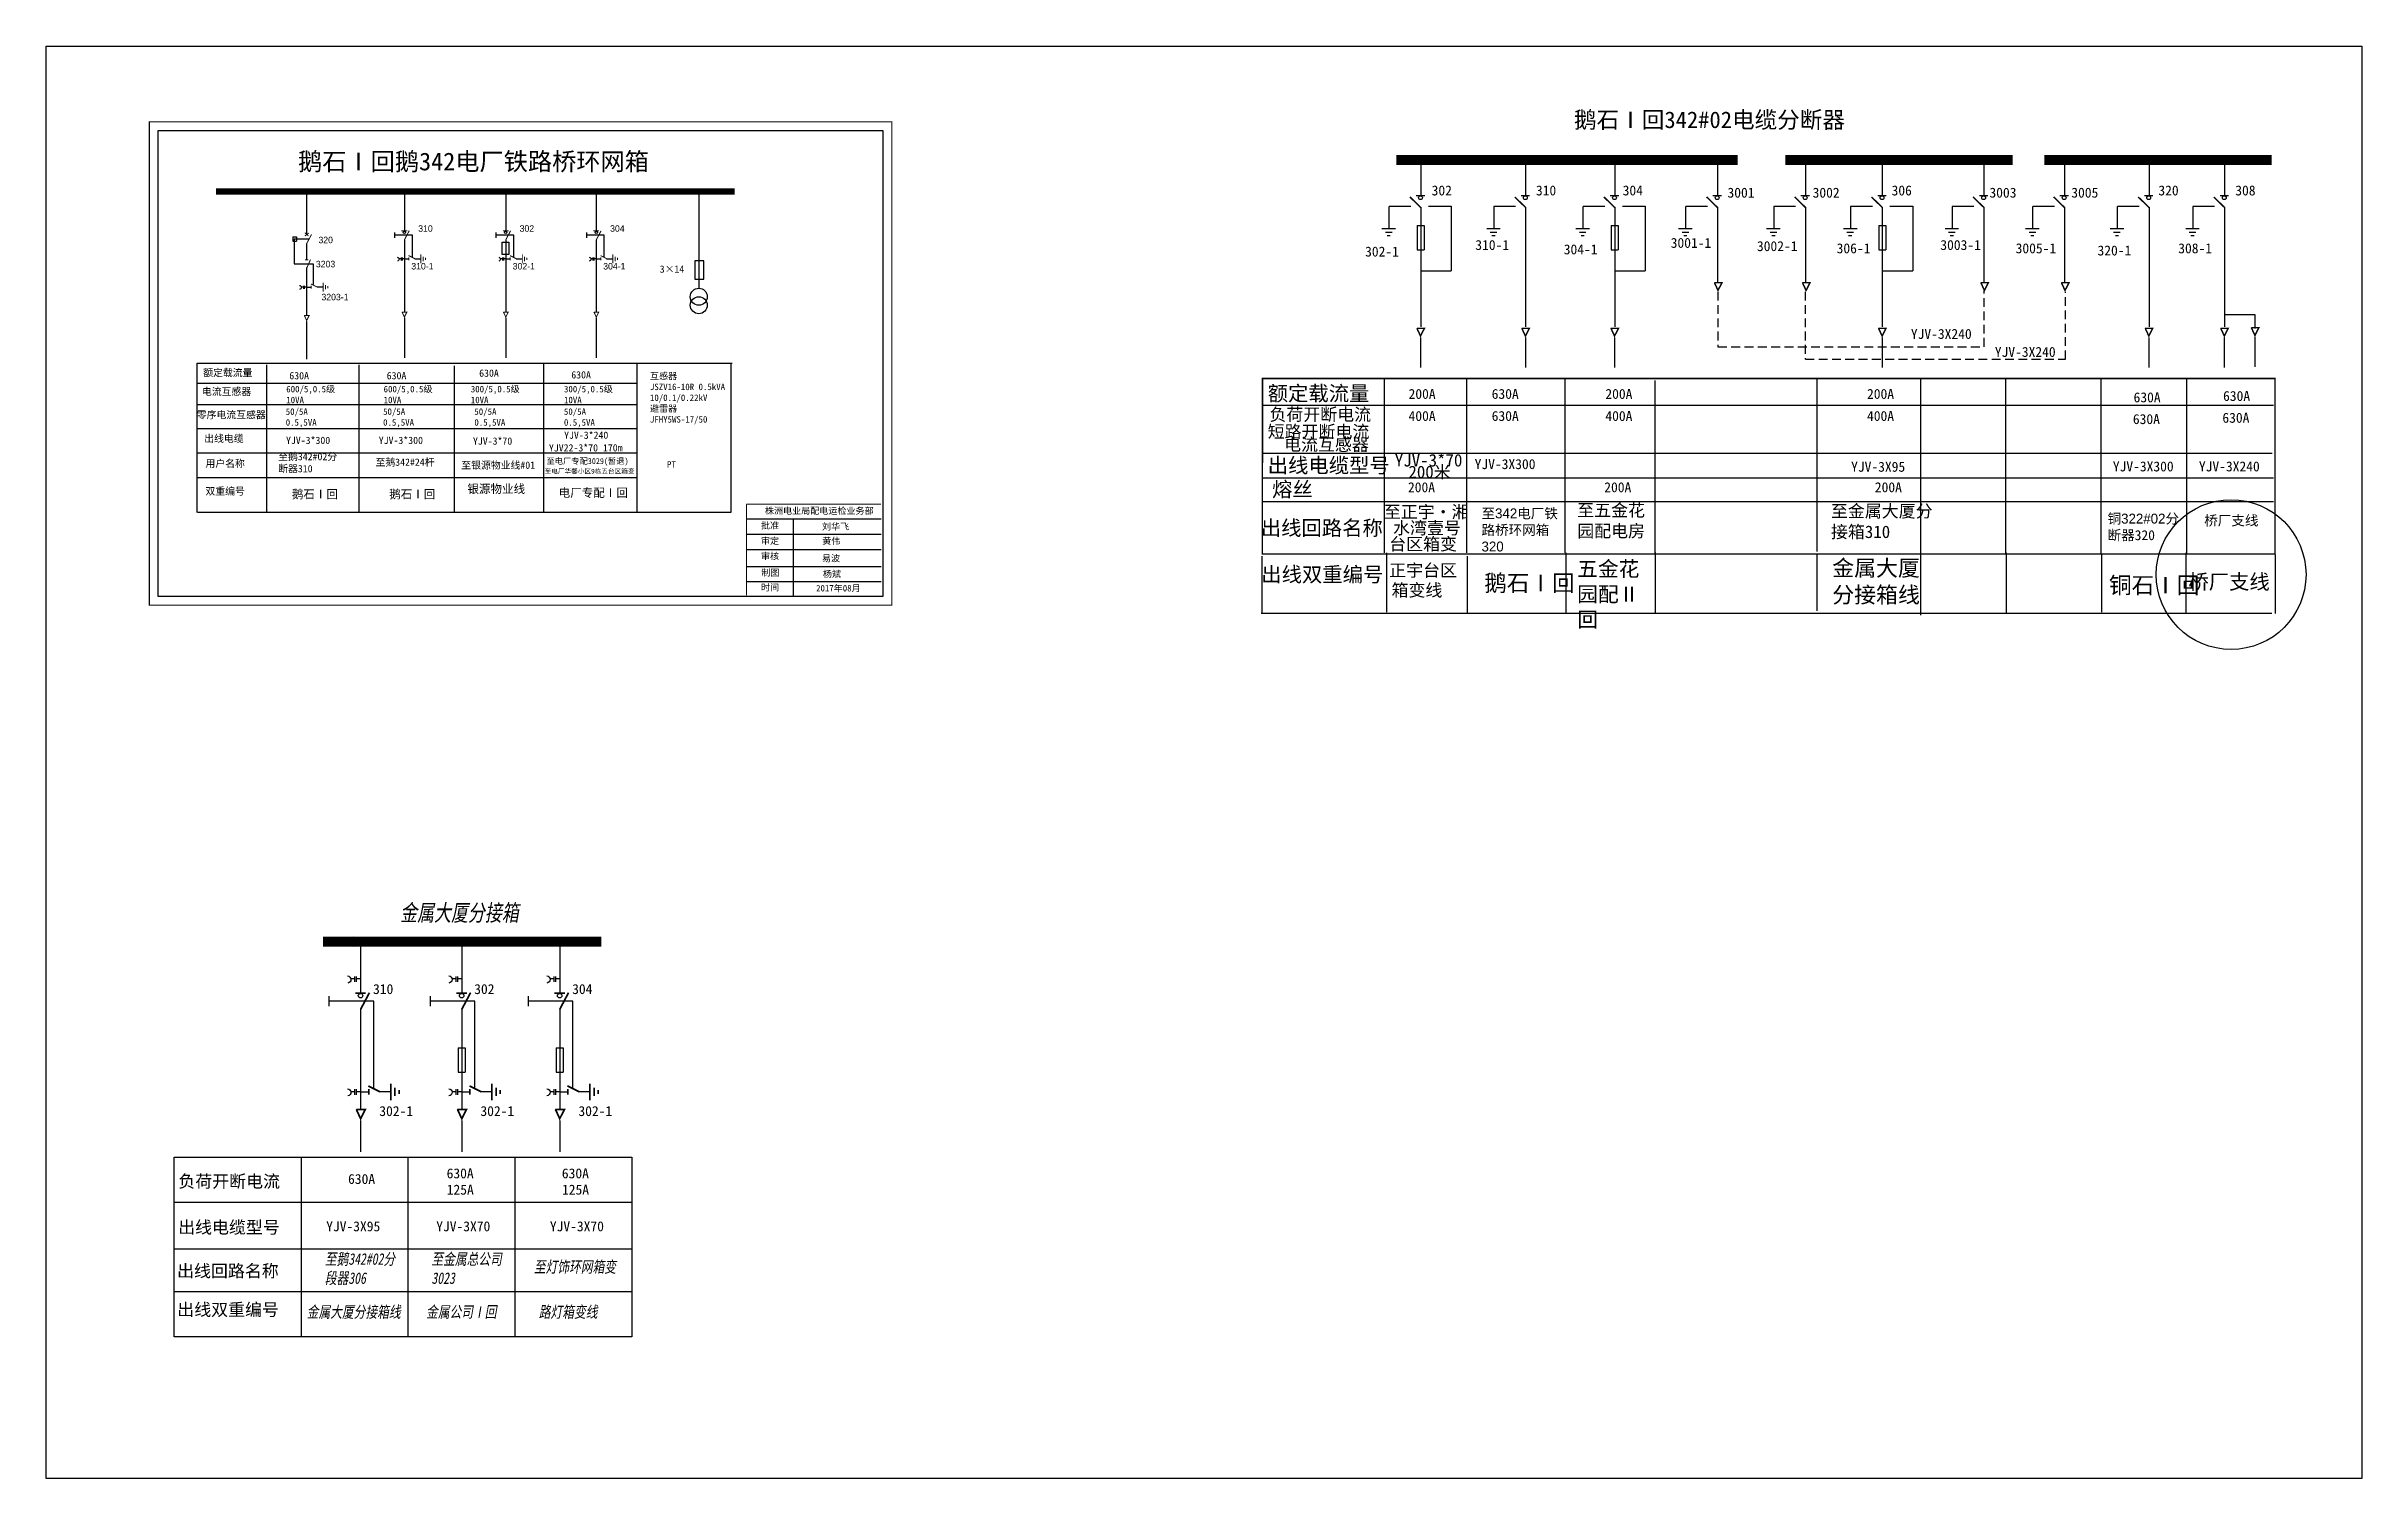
# Model space of a CAD drawing. Extents: x -40 to 351, y -260 to -17.
import ezdxf

# ---------------------------------------------------------------- set-up
doc = ezdxf.new("R2010")
doc.units = 0
doc.header["$LTSCALE"] = 5
for name, pattern in [('ACAD_ISO02W100', [15, 12, -3]), ('CENTER', [50.8, 31.75, -6.35, 6.35, -6.35]), ('DASHED', [0.45, 0.3, -0.15])]:
    doc.linetypes.add(name, pattern=pattern)
doc.layers.get('0').update_dxf_attribs({"linetype": 'CONTINUOUS'})
doc.layers.add('2', color=7, linetype='CONTINUOUS')
doc.styles.add('H1', font='')
doc.styles.add('HZ', font='', dxfattribs={"width": 0.75, "oblique": 9.998114})
doc.styles.add('hztxt_txtstyle_0.00_0_0', font='simkai.ttf')
doc.styles.add('hztxt_txtstyle_1.80_0_0', font='', dxfattribs={"height": 1.8, "bigfont": 'hztxt.shx'})
doc.styles.add('hztxt_txtstyle_2.70_0_0', font='simkai.ttf', dxfattribs={"height": 2.7})
doc.styles.get("Standard").update_dxf_attribs({"font": '', "width": 0.8})
doc.styles.add('字体', font='', dxfattribs={"height": 2.5})
doc.styles.get('H1').set_extended_font_data('SimSun')
doc.styles.get('HZ').set_extended_font_data('SimSun')
doc.styles.get('hztxt_txtstyle_1.80_0_0').set_extended_font_data('hztxt')
doc.styles.get('Standard').set_extended_font_data('楷体_GB2312')
doc.styles.get('字体').set_extended_font_data('SimSun')

# ---------------------------------------------------------------- blocks, each defined once
blk = doc.blocks.new('JD')
for points in [[(-2, 0.2), (-2, -0.2), (2, 0.2), (2, -0.2)], [(1, -1.2), (1, -0.8), (-1, -1.2), (-1, -0.8)], [(-0.5, -1.8), (-0.5, -2.2), (0.5, -1.8), (0.5, -2.2)]]:
    blk.add_trace(points)

msp = doc.modelspace()

# ---------------------------------------------------------------- linework, layer by layer
for p, q in [((192.36, -37.3), (192.36, -42.61)), ((210.08, -37.3), (210.08, -42.61)), ((225.15, -37.3), (225.15, -42.61)), ((242.51, -37.3), (242.51, -42.61)), ((257.4, -37.3), (257.4, -42.61)), ((270.38, -37.3), (270.38, -42.61)), ((287.55, -37.3), (287.55, -42.61)), ((301.17, -37.3), (301.17, -42.61)), ((315.47, -37.3), (315.47, -42.61)), ((328.24, -37.3), (328.24, -42.61)), ((187.01, -44.54), (190.67, -44.54)), ((192.36, -44.71), (192.36, -64.91)), ((193.65, -44.54), (197.51, -44.54)), ((197.51, -44.54), (197.51, -55.46)), ((204.73, -44.54), (208.4, -44.54)), ((210.08, -44.71), (210.08, -64.91)), ((219.8, -44.54), (223.47, -44.54)), ((225.15, -44.71), (225.15, -64.91)), ((226.44, -44.54), (230.3, -44.54)), ((230.3, -44.54), (230.3, -55.46)), ((237.16, -44.54), (240.83, -44.54)), ((242.51, -44.71), (242.51, -57.54)), ((252.05, -44.54), (255.71, -44.54)), ((257.4, -44.71), (257.4, -57.54)), ((265.03, -44.54), (268.7, -44.54)), ((270.38, -44.71), (270.38, -64.91)), ((271.68, -44.54), (275.53, -44.54)), ((275.53, -44.54), (275.53, -55.46)), ((282.2, -44.54), (285.87, -44.54)), ((287.55, -44.71), (287.55, -57.54)), ((295.82, -44.54), (299.49, -44.54)), ((301.17, -44.71), (301.17, -57.54)), ((310.12, -44.54), (313.79, -44.54)), ((315.47, -44.71), (315.47, -64.91)), ((322.89, -44.54), (326.55, -44.54)), ((328.24, -44.71), (328.24, -64.91)), ((192.45, -55.44), (197.49, -55.44)), ((225.25, -55.44), (230.29, -55.44)), ((270.48, -55.44), (275.52, -55.44)), ((328.2, -62.82), (333.37, -62.82)), ((333.37, -62.82), (333.37, -65.17)), ((165.48, -103.7), (165.48, -113.4)), ((186.59, -103.14), (186.59, -113.13)), ((200.2, -103.7), (200.2, -113.4)), ((216.87, -103.14), (216.87, -113.4)), ((231.97, -103.04), (231.97, -113.3)), ((259.32, -103.23), (259.32, -112.94)), ((276.86, -103.14), (276.86, -113.68)), ((291.31, -103.14), (291.31, -113.4)), ((307.42, -103.42), (307.42, -113.13)), ((321.68, -103.14), (321.68, -113.4)), ((336.86, -113.4), (336.86, -103.42)), ((3.12, -205.27), (3.12, -235.67)), ((21.13, -205.27), (21.13, -235.67)), ((39.22, -205.27), (39.22, -235.67)), ((-18.38, -212.9), (58.97, -212.9)), ((-18.38, -220.78), (58.97, -220.78)), ((-18.38, -227.96), (58.97, -227.96))]:
    msp.add_line(p, q)
at = {"color": 0}
for p, q in [((4.02, -42.26), (4.02, -49.32)), ((20.55, -41.96), (20.55, -48.68)), ((37.68, -41.96), (37.68, -48.68)), ((52.99, -41.96), (52.99, -48.68)), ((70.31, -42.29), (70.31, -58.36)), ((1.68, -49.7), (2.34, -49.7)), ((1.68, -49.7), (1.68, -50.44)), ((1.68, -50.44), (2.34, -50.44)), ((2.34, -49.7), (2.34, -50.44)), ((4.02, -50.82), (4.02, -53.54)), ((20.55, -50.18), (20.55, -62.39)), ((37.68, -50.18), (37.68, -62.39)), ((52.99, -50.18), (52.99, -62.39)), ((20.55, -53.42), (21.31, -53.42)), ((22.3, -53.4), (23.33, -53.4)), ((37.68, -53.42), (38.44, -53.42)), ((39.44, -53.4), (40.47, -53.4)), ((52.99, -53.42), (53.75, -53.42)), ((54.74, -53.4), (55.78, -53.4)), ((4.02, -54.9), (4.02, -62.94)), ((4.02, -58.21), (4.78, -58.21)), ((5.78, -58.18), (6.81, -58.18))]:
    msp.add_line(p, q, dxfattribs=at)
at = {"color": 7}
for p, q in [((186.98, -44.58), (186.98, -48.31)), ((204.71, -44.58), (204.71, -48.31)), ((219.78, -44.58), (219.78, -48.31)), ((237.14, -44.58), (237.14, -48.31)), ((252.02, -44.58), (252.02, -48.31)), ((265.01, -44.58), (265.01, -48.31)), ((282.18, -44.58), (282.18, -48.31)), ((295.8, -44.58), (295.8, -48.31)), ((310.09, -44.58), (310.09, -48.31)), ((322.86, -44.58), (322.86, -48.31)), ((191.76, -47.77), (191.76, -51.91)), ((191.76, -47.77), (192.96, -47.77)), ((192.96, -47.77), (192.96, -51.91)), ((224.55, -47.77), (225.75, -47.77)), ((224.55, -47.77), (224.55, -51.91)), ((225.75, -47.77), (225.75, -51.91)), ((269.78, -47.77), (269.78, -51.91)), ((269.78, -47.77), (270.98, -47.77)), ((270.98, -47.77), (270.98, -51.91)), ((191.76, -51.91), (192.96, -51.91)), ((224.55, -51.91), (225.75, -51.91)), ((269.78, -51.91), (270.98, -51.91)), ((186.2, -73.81), (186.2, -103.1)), ((200.11, -73.81), (200.11, -103.1)), ((216.72, -73.81), (216.72, -103.1)), ((231.91, -73.98), (231.91, -103.28)), ((259.32, -73.62), (259.32, -102.91)), ((276.82, -73.81), (276.82, -103.1)), ((291.22, -73.81), (291.22, -103.28)), ((307.3, -73.81), (307.3, -103.28)), ((321.81, -73.81), (321.81, -103.28)), ((165.65, -78.15), (336.53, -78.15)), ((165.65, -86.28), (336.29, -86.28)), ((165.65, -90.44), (336.53, -90.44)), ((165.65, -94.46), (336.53, -94.46)), ((165.38, -113.32), (336.25, -113.32)), ((13.14, -169.55), (13.14, -177.5)), ((30.24, -169.55), (30.24, -177.5)), ((46.8, -169.55), (46.8, -177.5)), ((13.14, -180.23), (13.14, -197.13)), ((30.24, -180.23), (30.24, -197.13)), ((46.8, -180.23), (46.8, -197.13)), ((29.64, -186.78), (29.64, -190.92)), ((29.64, -186.78), (30.84, -186.78)), ((30.84, -186.78), (30.84, -190.92)), ((46.2, -186.78), (46.2, -190.92)), ((46.2, -186.78), (47.4, -186.78)), ((47.4, -186.78), (47.4, -190.92)), ((29.64, -190.92), (30.84, -190.92)), ((46.2, -190.92), (47.4, -190.92)), ((13.14, -194.23), (14.53, -194.23)), ((16.34, -194.19), (18.22, -194.19)), ((30.24, -194.23), (31.62, -194.23)), ((33.43, -194.19), (35.31, -194.19)), ((46.8, -194.23), (48.19, -194.23)), ((49.99, -194.19), (51.88, -194.19))]:
    msp.add_line(p, q, dxfattribs=at)
at = {"color": 0, "linetype": 'ACAD_ISO02W100'}
for p, q in [((4.35, -50.09), (1.89, -50.09)), ((1.89, -50.09), (1.89, -54.28)), ((1.89, -54.28), (5.14, -54.28)), ((5.14, -54.28), (5.14, -57.73))]:
    msp.add_line(p, q, dxfattribs=at)
at = {"linetype": 'DASHED'}
for p, q in [((242.6, -58.98), (242.6, -68.3)), ((257.35, -58.98), (257.35, -70.39)), ((287.58, -68.3), (287.58, -58.75)), ((301.33, -70.39), (301.33, -58.98)), ((242.6, -68.3), (287.58, -68.3)), ((257.38, -70.39), (301.33, -70.39))]:
    msp.add_line(p, q, dxfattribs=at)
at = {"color": 0, "linetype": 'CENTER'}
for p, q in [((4.03, -64.02), (4.03, -70.36)), ((20.55, -63.38), (20.55, -70.13)), ((37.69, -63.38), (37.69, -70.13)), ((52.99, -63.38), (52.99, -70.13))]:
    msp.add_line(p, q, dxfattribs=at)
at = {"color": 7, "linetype": 'CENTER'}
for p, q in [((192.32, -66.74), (192.32, -71.8)), ((210.05, -66.74), (210.05, -71.8)), ((225.12, -66.74), (225.12, -71.8)), ((270.35, -66.74), (270.35, -71.8)), ((315.44, -66.74), (315.44, -71.8)), ((328.2, -66.74), (328.2, -71.8)), ((333.37, -66.63), (333.37, -71.69)), ((13.15, -199.09), (13.15, -204.4)), ((30.25, -199.09), (30.25, -204.4)), ((46.81, -199.09), (46.81, -204.4))]:
    msp.add_line(p, q, dxfattribs=at)
at = {"color": 0, "linetype": 'Continuous'}
for p, q in [((-14.5, -71.06), (75.94, -71.06)), ((-14.46, -96.3), (-14.46, -71.06)), ((-2.77, -71.33), (-2.77, -96.29)), ((12.86, -71.33), (12.86, -96.29)), ((28.97, -71.5), (28.97, -96.28)), ((44.09, -71.11), (44.09, -96.29)), ((59.82, -71.11), (59.82, -96.29)), ((75.76, -71.13), (75.76, -96.31)), ((-14.46, -74.43), (59.82, -74.43)), ((-14.46, -78.06), (59.82, -78.06)), ((-14.46, -82.11), (59.82, -82.11)), ((-14.46, -86.21), (59.82, -86.21)), ((-14.46, -90.38), (59.82, -90.38)), ((75.76, -96.3), (-14.38, -96.3)), ((78.38, -97.38), (101.14, -97.38)), ((86.28, -97.38), (86.28, -110.32)), ((78.38, -99.98), (101.14, -99.98)), ((78.38, -102.57), (101.14, -102.57)), ((78.38, -105.4), (101.14, -105.4)), ((78.38, -107.99), (101.14, -107.99))]:
    msp.add_line(p, q, dxfattribs=at)
for points in [[(-39.98, -17.49), (351.42, -17.49), (351.42, -259.62), (-39.98, -259.62)], [(37.08, -50.6), (38.19, -50.6), (38.19, -52.71), (37.08, -52.71)], [(-18.38, -205.27), (58.97, -205.27), (58.97, -235.67), (-18.38, -235.67)]]:
    msp.add_lwpolyline(points, close=True)
at = {"color": 0, "linetype": 'Continuous', "const_width": 0.182}
msp.add_lwpolyline([(-22.56, -30.26), (102.93, -30.26), (102.93, -111.96), (-22.56, -111.96)], close=True, dxfattribs=at)
at = {"color": 0, "linetype": 'Continuous'}
msp.add_lwpolyline([(-21.08, -31.73), (101.45, -31.73), (101.45, -110.48), (-21.08, -110.48)], close=True, dxfattribs=at)
at = {"color": 7}
for points, const_width in [([(188.22, -36.7), (245.91, -36.7)], 1.68), ([(253.97, -36.7), (292.44, -36.7)], 1.68), ([(297.75, -36.7), (336.21, -36.7)], 1.68), ([(192.38, -44.76), (190.53, -42.96)], 0.252), ([(191.57, -42.73), (193.06, -42.73)], 0.252), ([(210.11, -44.76), (208.25, -42.96)], 0.252), ([(209.3, -42.73), (210.78, -42.73)], 0.252), ([(225.18, -44.76), (223.32, -42.96)], 0.252), ([(224.36, -42.73), (225.85, -42.73)], 0.252), ([(242.54, -44.76), (240.69, -42.96)], 0.252), ([(241.73, -42.73), (243.21, -42.73)], 0.252), ([(257.42, -44.76), (255.57, -42.96)], 0.252), ([(256.61, -42.73), (258.1, -42.73)], 0.252), ([(270.41, -44.76), (268.55, -42.96)], 0.252), ([(269.6, -42.73), (271.08, -42.73)], 0.252), ([(287.58, -44.76), (285.72, -42.96)], 0.252), ([(286.76, -42.73), (288.25, -42.73)], 0.252), ([(301.2, -44.76), (299.35, -42.96)], 0.252), ([(300.39, -42.73), (301.87, -42.73)], 0.252), ([(315.5, -44.76), (313.64, -42.96)], 0.252), ([(314.68, -42.73), (316.17, -42.73)], 0.252), ([(328.26, -44.76), (326.41, -42.96)], 0.252), ([(327.45, -42.73), (328.94, -42.73)], 0.252), ([(241.98, -57.46), (243.27, -57.46), (242.61, -58.76), (242, -57.44)], 0.252), ([(256.87, -57.46), (258.15, -57.46), (257.49, -58.76), (256.88, -57.44)], 0.252), ([(287.02, -57.46), (288.3, -57.46), (287.65, -58.76), (287.04, -57.44)], 0.252), ([(300.64, -57.46), (301.93, -57.46), (301.27, -58.76), (300.66, -57.44)], 0.252), ([(191.7, -65.17), (192.98, -65.17), (192.32, -66.47), (191.71, -65.15)], 0.252), ([(209.42, -65.17), (210.71, -65.17), (210.05, -66.47), (209.44, -65.15)], 0.252), ([(224.49, -65.17), (225.78, -65.17), (225.12, -66.47), (224.51, -65.15)], 0.252), ([(269.72, -65.17), (271.01, -65.17), (270.35, -66.47), (269.74, -65.15)], 0.252), ([(314.81, -65.17), (316.09, -65.17), (315.44, -66.47), (314.83, -65.15)], 0.252), ([(327.58, -65.17), (328.86, -65.17), (328.2, -66.47), (327.59, -65.15)], 0.252), ([(332.74, -65.06), (334.03, -65.06), (333.37, -66.36), (332.76, -65.03)], 0.252), ([(6.79, -168.83), (53.85, -168.83)], 1.68), ([(12.26, -177.54), (14.03, -177.54)], 0.3), ([(13.14, -180.31), (14.64, -177.47)], 0.3), ([(29.35, -177.54), (31.12, -177.54)], 0.3), ([(30.24, -180.31), (31.74, -177.47)], 0.3), ([(45.92, -177.54), (47.69, -177.54)], 0.3), ([(46.8, -180.31), (48.3, -177.47)], 0.3), ([(14.45, -193.23), (16.45, -194.23)], 0.3), ([(14.53, -193.77), (14.53, -194.69)], 0.3), ([(31.55, -193.23), (33.55, -194.23)], 0.3), ([(31.62, -193.77), (31.62, -194.69)], 0.3), ([(48.11, -193.23), (50.11, -194.23)], 0.3), ([(48.19, -193.77), (48.19, -194.69)], 0.3), ([(12.41, -197.22), (13.93, -197.22), (13.15, -198.77), (12.42, -197.19)], 0.3), ([(29.5, -197.22), (31.03, -197.22), (30.25, -198.77), (29.52, -197.19)], 0.3), ([(46.06, -197.22), (47.59, -197.22), (46.81, -198.77), (46.08, -197.19)], 0.3)]:
    msp.add_lwpolyline(points, dxfattribs=dict(at, const_width=const_width))
at = {"color": 0}
for points, const_width in [([(-11.3, -42.04), (76.38, -42.04)], 1.1), ([(3.72, -49.02), (4.36, -49.56)], 0.165), ([(3.71, -49.57), (4.38, -49.07)], 0.165), ([(4.02, -50.86), (4.85, -49.3)], 0.165), ([(20.06, -48.7), (21.03, -48.7)], 0.165), ([(20.55, -50.22), (21.37, -48.66)], 0.165), ([(37.2, -48.7), (38.17, -48.7)], 0.165), ([(37.68, -50.22), (38.51, -48.66)], 0.165), ([(52.5, -48.7), (53.47, -48.7)], 0.165), ([(52.99, -50.22), (53.81, -48.66)], 0.165), ([(3.73, -53.59), (4.34, -53.59)], 0.165), ([(3.99, -55.11), (4.68, -53.55)], 0.165), ([(21.26, -52.87), (22.36, -53.42)], 0.165), ([(21.31, -53.17), (21.31, -53.67)], 0.165), ([(38.4, -52.87), (39.5, -53.42)], 0.165), ([(38.44, -53.17), (38.44, -53.67)], 0.165), ([(53.71, -52.87), (54.8, -53.42)], 0.165), ([(53.75, -53.17), (53.75, -53.67)], 0.165), ([(4.74, -57.66), (5.84, -58.21)], 0.165), ([(4.78, -57.95), (4.78, -58.46)], 0.165), ([(20.14, -62.41), (20.98, -62.41), (20.55, -63.26), (20.15, -62.4)], 0.165), ([(37.28, -62.41), (38.12, -62.41), (37.69, -63.26), (37.29, -62.4)], 0.165), ([(52.58, -62.41), (53.42, -62.41), (52.99, -63.26), (52.59, -62.4)], 0.165), ([(3.62, -62.99), (4.46, -62.99), (4.03, -63.84), (3.63, -62.98)], 0.165)]:
    msp.add_lwpolyline(points, dxfattribs=dict(at, const_width=const_width))
for points in [[(18.88, -48.95), (18.88, -49.87)], [(36.02, -48.95), (36.02, -49.87)], [(51.33, -48.95), (51.33, -49.87)], [(19.99, -53.41), (19.64, -53.41)], [(19.99, -53.18), (19.99, -53.68)], [(20.15, -53.18), (20.15, -53.68)], [(20.54, -53.41), (20.15, -53.41)], [(37.13, -53.41), (36.78, -53.41)], [(37.13, -53.18), (37.13, -53.68)], [(37.28, -53.18), (37.28, -53.68)], [(37.68, -53.41), (37.28, -53.41)], [(52.43, -53.41), (52.09, -53.41)], [(52.43, -53.18), (52.43, -53.68)], [(52.59, -53.18), (52.59, -53.68)], [(52.99, -53.41), (52.59, -53.41)], [(69.65, -53.78), (69.65, -56.86), (71.18, -56.86), (71.18, -53.75), (69.65, -53.75)], [(3.47, -58.2), (3.12, -58.2)], [(3.47, -57.97), (3.47, -58.47)], [(3.62, -57.97), (3.62, -58.47)], [(4.02, -58.2), (3.62, -58.2)]]:
    msp.add_lwpolyline(points, dxfattribs=at)
at = {"color": 0, "linetype": 'ACAD_ISO02W100'}
for points in [[(21.9, -53.16), (21.9, -49.41), (18.88, -49.41)], [(39.03, -53.16), (39.03, -49.41), (36.02, -49.41)], [(54.34, -53.16), (54.34, -49.41), (51.33, -49.41)]]:
    msp.add_lwpolyline(points, dxfattribs=at)
at = {"color": 0}
for points in [[(19.35, -53.13, -0.877934), (19.36, -53.8)], [(36.49, -53.13, -0.877934), (36.5, -53.8)], [(51.79, -53.13, -0.877934), (51.8, -53.8)], [(2.83, -57.91, -0.877934), (2.84, -58.58)]]:
    msp.add_lwpolyline(points, format="xyb", dxfattribs=at)
at = {"color": 7, "const_width": 0.252}
msp.add_lwpolyline([(165.6, -73.64), (336.76, -73.64), (336.76, -103.3), (165.59, -103.3)], close=True, dxfattribs=at)
at = {"color": 0, "linetype": 'Continuous', "const_width": 0.182}
for points in [[(78.38, -94.91), (78.37, -110.28)], [(78.38, -94.91), (101.14, -94.91)]]:
    msp.add_lwpolyline(points, dxfattribs=at)
at = {"color": 7}
for points in [[(10.96, -174.63, -0.877934), (10.99, -175.84)], [(28.06, -174.63, -0.877934), (28.08, -175.84)], [(44.62, -174.63, -0.877934), (44.65, -175.84)], [(10.96, -193.7, -0.877934), (10.99, -194.92)], [(28.06, -193.7, -0.877934), (28.08, -194.92)], [(44.62, -193.7, -0.877934), (44.65, -194.92)]]:
    msp.add_lwpolyline(points, format="xyb", dxfattribs=at)
for points in [[(12.13, -175.14), (11.5, -175.14)], [(12.13, -174.72), (12.13, -175.63)], [(12.41, -174.72), (12.41, -175.63)], [(13.14, -175.14), (12.41, -175.14)], [(29.23, -175.14), (28.6, -175.14)], [(29.23, -174.72), (29.23, -175.63)], [(29.51, -174.72), (29.51, -175.63)], [(30.24, -175.14), (29.51, -175.14)], [(45.79, -175.14), (45.16, -175.14)], [(45.79, -174.72), (45.79, -175.63)], [(46.07, -174.72), (46.07, -175.63)], [(46.8, -175.14), (46.07, -175.14)], [(7.79, -178.08), (7.79, -179.76)], [(24.88, -178.08), (24.88, -179.76)], [(41.45, -178.08), (41.45, -179.76)], [(12.13, -194.22), (11.5, -194.22)], [(12.13, -193.8), (12.13, -194.71)], [(12.41, -193.8), (12.41, -194.71)], [(13.14, -194.22), (12.41, -194.22)], [(29.23, -194.22), (28.6, -194.22)], [(29.23, -193.8), (29.23, -194.71)], [(29.51, -193.8), (29.51, -194.71)], [(30.24, -194.22), (29.51, -194.22)], [(45.79, -194.22), (45.16, -194.22)], [(45.79, -193.8), (45.79, -194.71)], [(46.07, -193.8), (46.07, -194.71)], [(46.8, -194.22), (46.07, -194.22)]]:
    msp.add_lwpolyline(points, dxfattribs=at)
at = {"color": 7, "linetype": 'ACAD_ISO02W100'}
for points in [[(15.37, -193.79), (15.37, -178.92), (7.79, -178.92)], [(32.47, -193.79), (32.47, -178.92), (24.88, -178.92)], [(49.03, -193.79), (49.03, -178.92), (41.45, -178.92)]]:
    msp.add_lwpolyline(points, dxfattribs=at)
at = {"color": 7}
for centre, radius in [((192.31, -43.09), 0.323), ((210.04, -43.09), 0.323), ((225.11, -43.09), 0.323), ((242.47, -43.09), 0.323), ((257.35, -43.09), 0.323), ((270.34, -43.09), 0.323), ((287.51, -43.09), 0.323), ((301.13, -43.09), 0.323), ((315.42, -43.09), 0.323), ((328.19, -43.09), 0.323), ((11.89, -168.85), 0.836), ((13.14, -177.97), 0.384), ((30.24, -177.97), 0.384), ((46.8, -177.97), 0.384)]:
    msp.add_circle(centre, radius, dxfattribs=at)
at = {"color": 0}
for centre in [(20.55, -48.93), (37.68, -48.93), (52.99, -48.93)]:
    msp.add_circle(centre, 0.211, dxfattribs=at)
at = {"color": 1}
msp.add_circle((329.35, -106.8), 12.66, dxfattribs=at)
at = {"layer": '2', "color": 0}
for centre in [(70.32, -59.82), (70.32, -61.26)]:
    msp.add_circle(centre, 1.44, dxfattribs=at)

# ---------------------------------------------------------------- block references
at = {"color": 7, "xscale": 0.588, "yscale": 0.588000000000001, "zscale": 0.588}
for p in [(186.94, -48.33), (204.66, -48.33), (219.73, -48.33), (237.09, -48.33), (251.98, -48.33), (264.96, -48.33), (282.13, -48.33), (295.76, -48.33), (310.05, -48.33), (322.82, -48.33)]:
    msp.add_blockref('JD', p, dxfattribs=at)
at = {"color": 0, "xscale": 0.3844120780053828, "yscale": 0.3844120780053828, "zscale": 0.3844120780054647, "rotation": 90}
for p in [(23.35, -53.43), (40.49, -53.43), (55.79, -53.43), (6.83, -58.21)]:
    msp.add_blockref('JD', p, dxfattribs=at)
at = {"color": 7, "xscale": 0.7, "yscale": 0.7, "zscale": 0.7, "rotation": 90}
for p in [(18.25, -194.25), (35.34, -194.25), (51.91, -194.25)]:
    msp.add_blockref('JD', p, dxfattribs=at)

# ---------------------------------------------------------------- texts
at = {"color": 7}
for s, height, style, p in [('302', 1.68, 'H1', (194.2, -42.7)), ('310', 1.68, 'H1', (211.83, -42.7)), ('304', 1.68, 'H1', (226.49, -42.7)), ('3001', 1.68, 'H1', (244.21, -43.07)), ('3002', 1.68, 'H1', (258.6, -43.07)), ('306', 1.68, 'H1', (271.95, -42.7)), ('3003', 1.68, 'H1', (288.49, -43.07)), ('3005', 1.68, 'H1', (302.33, -43.07)), ('320', 1.68, 'H1', (317.05, -42.7)), ('308', 1.68, 'H1', (330.05, -42.7)), ('310-1', 1.68, 'H1', (201.58, -51.92)), ('3001-1', 1.68, 'H1', (234.61, -51.56)), ('3002-1', 1.68, 'H1', (249.19, -52.11)), ('306-1', 1.68, 'H1', (262.66, -52.48)), ('3003-1', 1.68, 'H1', (280.19, -51.92)), ('3005-1', 1.68, 'H1', (292.92, -52.48)), ('308-1', 1.68, 'H1', (320.41, -52.48)), ('302-1', 1.68, 'H1', (182.95, -53.03)), ('304-1', 1.68, 'H1', (216.53, -52.66)), ('320-1', 1.68, 'H1', (306.76, -52.85)), ('YJV-3X240', 1.68, 'H1', (275.21, -66.95)), ('YJV-3X240', 1.68, 'H1', (289.4, -69.99)), ('额定载流量', 2.52, 'H1', (166.49, -77.42)), ('200A', 1.68, 'H1', (190.3, -77.09)), ('630A', 1.68, 'H1', (204.35, -77.09)), ('200A', 1.68, 'H1', (223.57, -77.09)), ('200A', 1.68, 'H1', (267.8, -77.09)), ('630A', 1.68, 'H1', (312.86, -77.67)), ('630A', 1.68, 'H1', (327.99, -77.44)), ('短路开断电流', 2.1, 'H1', (166.49, -83.67)), ('负荷开断电流', 2.1, 'H1', (166.78, -80.77)), ('400A', 1.68, 'H1', (190.3, -80.82)), ('630A', 1.68, 'H1', (204.35, -80.82)), ('400A', 1.68, 'H1', (223.57, -80.82)), ('400A', 1.68, 'H1', (267.8, -80.82)), ('630A', 1.68, 'H1', (312.74, -81.35)), ('630A', 1.68, 'H1', (327.87, -81.13)), ('电流互感器', 2.1, 'H1', (169.26, -85.85)), ('出线电缆型号', 2.52, 'H1', (166.49, -89.59)), ('YJV-3*70', 2.1, 'H1', (187.97, -88.52)), ('200米', 2.1, 'H1', (190.27, -90.49)), ('YJV-3X300', 1.68, 'H1', (201.47, -88.96)), ('YJV-3X95', 1.68, 'H1', (265.11, -89.41)), ('YJV-3X300', 1.68, 'H1', (309.35, -89.35)), ('YJV-3X240', 1.68, 'H1', (323.9, -89.35)), ('熔丝', 2.52, 'H1', (167.23, -93.63)), ('200A', 1.68, 'H1', (190.2, -92.87)), ('200A', 1.68, 'H1', (223.38, -92.87)), ('200A', 1.68, 'H1', (269.12, -92.87)), ('出线回路名称', 2.52, 'H1', (165.32, -100.17)), ('至正宇·湘', 2.1, 'H1', (186.13, -97.25)), ('水湾壹号', 2.1, 'H1', (187.68, -99.96)), ('桥厂支线', 1.68, 'H1', (324.8, -98.49)), ('台区箱变', 2.1, 'H1', (187.03, -102.68)), ('出线双重编号', 2.52, 'H1', (165.4, -108.03)), ('正宇台区', 2.1, 'H1', (187.03, -107.12)), ('箱变线', 2.1, 'H1', (187.42, -110.48)), ('桥厂支线', 2.52, 'H1', (322.13, -109.27)), ('负荷开断电流', 2.1, 'HZ', (-17.67, -210.4)), ('出线电缆型号', 2.1, 'HZ', (-17.7, -218.17)), ('出线回路名称', 2.1, 'HZ', (-17.88, -225.55)), ('出线双重编号', 2.1, 'HZ', (-17.84, -232.09))]:
    msp.add_text(s, height=height, dxfattribs=dict(at, style=style)).set_placement(p)
at = {"color": 0, "style": 'hztxt_txtstyle_1.80_0_0'}
for s, p in [('320', (6.02, -50.78)), ('310', (22.89, -48.84)), ('302', (40.03, -48.84)), ('304', (55.33, -48.84)), ('3203', (5.59, -54.85)), ('310-1', (21.72, -55.22)), ('302-1', (38.86, -55.22)), ('304-1', (54.16, -55.22)), ('3203-1', (6.53, -60.43))]:
    msp.add_text(s, height=1.098, dxfattribs=at).set_placement(p)
at = {"color": 0, "linetype": 'Continuous', "style": 'hztxt_txtstyle_2.70_0_0'}
msp.add_text('3×14', height=1.22, dxfattribs=at).set_placement((63.71, -55.76))
at = {"color": 7}
for s, p in [('310', (15.25, -177.7)), ('302', (32.35, -177.7)), ('304', (48.91, -177.7)), ('302-1', (16.31, -198.32)), ('302-1', (33.4, -198.32)), ('302-1', (49.97, -198.32)), ('630A', (27.69, -208.85)), ('630A', (47.17, -208.85)), ('630A', (11.03, -209.8)), ('125A', (27.71, -211.6)), ('125A', (47.19, -211.6)), ('YJV-3X95', (7.33, -217.8)), ('YJV-3X70', (25.93, -217.8)), ('YJV-3X70', (45.14, -217.8))]:
    msp.add_text(s, height=1.68, dxfattribs=at).set_placement(p)
at = {"color": 0, "linetype": 'Continuous', "attachment_point": 1}
for s, insert, char_height, width, style in [('鹅石Ⅰ回鹅342电厂铁路桥环网箱', (2.57, -35.46), 3, 85.7498, '字体'), ('{\\fSimSun|b0|i0|c134|p2;额定载流量}', (-13.46, -72.06), 1.2204, 19.6738, 'hztxt_txtstyle_2.70_0_0'), ('{\\fSimSun|b0|i0|c134|p2;630A}', (1.1, -72.56), 1.2204, 19.6738, 'hztxt_txtstyle_2.70_0_0'), ('{\\fSimSun|b0|i0|c134|p2;630A}', (17.56, -72.56), 1.2204, 19.6738, 'hztxt_txtstyle_2.70_0_0'), ('{\\fSimSun|b0|i0|c134|p2;630A}', (33.19, -72.13), 1.2204, 19.6738, 'hztxt_txtstyle_2.70_0_0'), ('{\\fSimSun|b0|i0|c134|p2;630A}', (48.76, -72.42), 1.2204, 19.6738, 'hztxt_txtstyle_2.70_0_0'), ('\\A1;{\\fSimSun|b0|i0|c134|p2;互感器\\PJSZV16-10R 0.5kVA\\P10/0.1/0.22kV\\P避雷器\\PJFHY5WS-17/50}', (62.06, -72.68), 1.0983, 20.2524, 'hztxt_txtstyle_2.70_0_0'), ('{\\fSimSun|b0|i0|c134|p2;电流互感器}', (-13.67, -75.24), 1.2204, 19.6738, 'hztxt_txtstyle_2.70_0_0'), ('\\A1;{\\fSimSun|b0|i0|c134|p2;600/5,0.5级\\P10VA}', (0.58, -74.89), 1.0983, 20.2524, 'hztxt_txtstyle_2.70_0_0'), ('\\A1;{\\fSimSun|b0|i0|c134|p2;600/5,0.5级\\P10VA}', (17.04, -74.89), 1.0983, 20.2524, 'hztxt_txtstyle_2.70_0_0'), ('\\A1;{\\fSimSun|b0|i0|c134|p2;300/5,0.5级\\P10VA}', (31.78, -74.89), 1.0983, 20.2524, 'hztxt_txtstyle_2.70_0_0'), ('\\A1;{\\fSimSun|b0|i0|c134|p2;300/5,0.5级\\P10VA}', (47.53, -74.89), 1.0983, 20.2524, 'hztxt_txtstyle_2.70_0_0'), ('{\\fSimSun|b0|i0|c134|p2;零序电流互感器}', (-14.54, -79.17), 1.2204, 19.6738, 'hztxt_txtstyle_2.70_0_0'), ('{\\fSimSun|b0|i0|c134|p2;50/5A\\P0.5,5VA}', (0.49, -78.69), 1.0983, 19.6738, 'hztxt_txtstyle_2.70_0_0'), ('{\\fSimSun|b0|i0|c134|p2;50/5A\\P0.5,5VA}', (16.95, -78.69), 1.0983, 19.6738, 'hztxt_txtstyle_2.70_0_0'), ('{\\fSimSun|b0|i0|c134|p2;50/5A\\P0.5,5VA}', (32.38, -78.69), 1.0983, 19.6738, 'hztxt_txtstyle_2.70_0_0'), ('{\\fSimSun|b0|i0|c134|p2;50/5A\\P0.5,5VA}', (47.52, -78.69), 1.0983, 19.6738, 'hztxt_txtstyle_2.70_0_0'), ('{\\fSimSun|b0|i0|c134|p2;出线电缆}', (-13.29, -83.18), 1.2204, 19.6738, 'hztxt_txtstyle_2.70_0_0'), ('{\\fSimSun|b0|i0|c134|p2;至鹅342#02分断器310}', (-0.79, -86.24), 1.2204, 10.5639, 'hztxt_txtstyle_2.70_0_0'), ('YJV-3*300', (0.54, -83.49), 1.22, 19.6738, 'hztxt_txtstyle_2.70_0_0'), ('YJV-3*300', (16.22, -83.49), 1.22, 19.6738, 'hztxt_txtstyle_2.70_0_0'), ('YJV-3*70', (32.14, -83.61), 1.22, 19.6738, 'hztxt_txtstyle_2.70_0_0'), ('YJV22-3*70 170m', (44.98, -84.76), 1.2204, 19.6738, 'hztxt_txtstyle_2.70_0_0'), ('YJV-3*240', (47.55, -82.62), 1.22, 19.6738, 'hztxt_txtstyle_2.70_0_0'), ('{\\fSimSun|b0|i0|c134|p2;用户名称}', (-13.08, -87.41), 1.2204, 19.6738, 'hztxt_txtstyle_2.70_0_0'), ('{\\fSimSun|b0|i0|c134|p2;至鹅342#24杆}', (15.67, -87.18), 1.2204, 10.5639, 'hztxt_txtstyle_2.70_0_0'), ('{\\fSimSun|b0|i0|c134|p2;至银源物业线#01}', (30.17, -87.69), 1.2204, 17.2572, 'hztxt_txtstyle_2.70_0_0'), ('{\\fSimSun|b0|i0|c134|p2;至电厂华馨小区9栋五台区箱变}', (44.26, -88.91), 0.8, 15.6412, 'hztxt_txtstyle_2.70_0_0'), ('{\\fSimSun|b0|i0|c134|p2;至电厂专配3029(暂退)}', (44.56, -87.11), 1, 17.0478, 'hztxt_txtstyle_2.70_0_0'), ('{\\fSimSun|b0|i0|c134|p2;PT}', (64.93, -87.63), 1.1026, 8.5785, 'hztxt_txtstyle_0.00_0_0'), ('{\\fSimSun|b0|i0|c134|p2;双重编号}', (-13.08, -92.09), 1.2204, 19.6738, 'hztxt_txtstyle_2.70_0_0'), ('{\\fKaiTi_GB2312|b0|i0|c134|p49;批准}', (80.83, -97.95), 1.0944, 8.5588, '字体'), ('株洲电业局配电运检业务部', (81.49, -95.46), 1.0944, 29.9201, '字体'), ('\\f\uffbfﾬￌﾣﾤ_GB2312|b0|i0|c134|p49;审定', (80.83, -100.55), 1.0944, 8.5588, '字体'), ('刘华飞', (91.14, -98.13), 1.094, 8.5588, '字体'), ('黄伟', (91.19, -100.57), 1.094, 8.5588, '字体'), ('\\f\uffbfﾬￌﾣﾤ_GB2312|b0|i0|c134|p49;审核', (80.83, -103.13), 1.0944, 8.5588, '字体'), ('易波', (91.14, -103.5), 1.094, 8.5588, '字体'), ('\\f\uffbfﾬￌﾣﾤ_GB2312|b0|i0|c134|p49;制图', (80.89, -105.91), 1.0944, 8.5588, '字体'), ('\\f\uffbfﾬￌﾣﾤ_GB2312|b0|i0|c134|p49;时间', (80.83, -108.42), 1.0944, 8.5588, '字体'), ('2017年08月', (90.15, -108.55), 1.094, 16.0081, '字体'), ('{\\fSimSun|b0|i0|c134|p2;杨斌}', (91.3, -106.14), 1.0944, 8.5588, '字体')]:
    msp.add_mtext(s, dxfattribs=dict(at, insert=insert, char_height=char_height, width=width, style=style))
at = {"color": 0, "char_height": 1.43, "width": 17.776, "attachment_point": 1}
for s, insert in [('{\\fSimSun|b0|i0|c134|p2;\\W1;鹅石Ⅰ回}', (1.52, -92.5)), ('{\\fSimSun|b0|i0|c134|p2;\\W1;鹅石Ⅰ回}', (17.98, -92.5)), ('{\\fSimSun|b0|i0|c134|p2;\\W1;银源物业线}', (31.2, -91.59)), ('{\\fSimSun|b0|i0|c134|p2;\\W1;电厂专配Ⅰ回}', (46.63, -92.25))]:
    msp.add_mtext(s, dxfattribs=dict(at, insert=insert))
at = {"color": 7, "attachment_point": 1, "style": 'H1'}
for s, insert, char_height, width in [('{\\fSimSun|b0|i0|c134|p2;\\C256;至\\f\uffbfﾬￌﾣﾤ_GB2312|b0|i0|c134|p49;342\\fSimSun|b0|i0|c134|p2;电厂铁路桥环网箱\\f\uffbfﾬￌﾣﾤ_GB2312|b0|i0|c134|p49;320}', (202.63, -95.61), 1.68, 13.278), ('至五金花园配电房', (218.81, -94.87), 2.1, 13.9121), ('至金属大厦分接箱310', (261.7, -95.01), 2.1, 17.2255), ('铜{\\fﾷￂￋￎ_GB2312|b0|i0|c134|p49;322#02}分\\P断器320', (308.46, -96.49), 1.68, 17.2255)]:
    msp.add_mtext(s, dxfattribs=dict(at, insert=insert, char_height=char_height, width=width))
at = {"attachment_point": 1}
for s, insert, char_height, width, style in [('五金花园配Ⅱ回', (218.81, -104.54), 2.568, 13.9121, 'H1'), ('金属大厦分接箱线', (261.92, -104.32), 2.715, 16.5827, 'H1'), ('至鹅342#02分段器306', (7.11, -221.52), 1.9394, 12.6835, 'HZ'), ('至金属总公司3023', (25.13, -221.52), 1.939, 12.6835, 'HZ'), ('至灯饰环网箱变', (42.45, -222.84), 1.939, 19.1482, 'HZ'), ('金属大厦分接箱线', (4.06, -230.46), 1.939, 19.5654, 'HZ'), ('金属公司Ⅰ回', (24.23, -230.46), 1.939, 19.5654, 'HZ'), ('路灯箱变线', (43.28, -230.46), 1.939, 19.5654, 'HZ')]:
    msp.add_mtext(s, dxfattribs=dict(at, insert=insert, char_height=char_height, width=width, style=style))
at = {"layer": '2', "color": 7, "char_height": 2.8, "attachment_point": 1}
for s, insert, width, style in [('{\\fFangSong_GB2312|b0|i0|c134|p49;鹅石Ⅰ回342#02电缆分断器}', (218.27, -28.51), 59.6841, 'H1'), ('{\\fﾷￂￋￎ_GB2312|b0|i0|c134|p49;\\C256;鹅石Ⅰ回}', (203.09, -106.81), 28, 'H1'), ('{\\fﾷￂￋￎ_GB2312|b0|i0|c134|p49;\\C256;铜石Ⅰ回}', (308.7, -107.18), 28, 'H1'), ('{\\fFangSong_GB2312|b0|i0|c134|p49;金属大厦分接箱}', (19.85, -162.55), 59.6841, 'HZ')]:
    msp.add_mtext(s, dxfattribs=dict(at, insert=insert, width=width, style=style))

doc.saveas('drawing.dxf')
